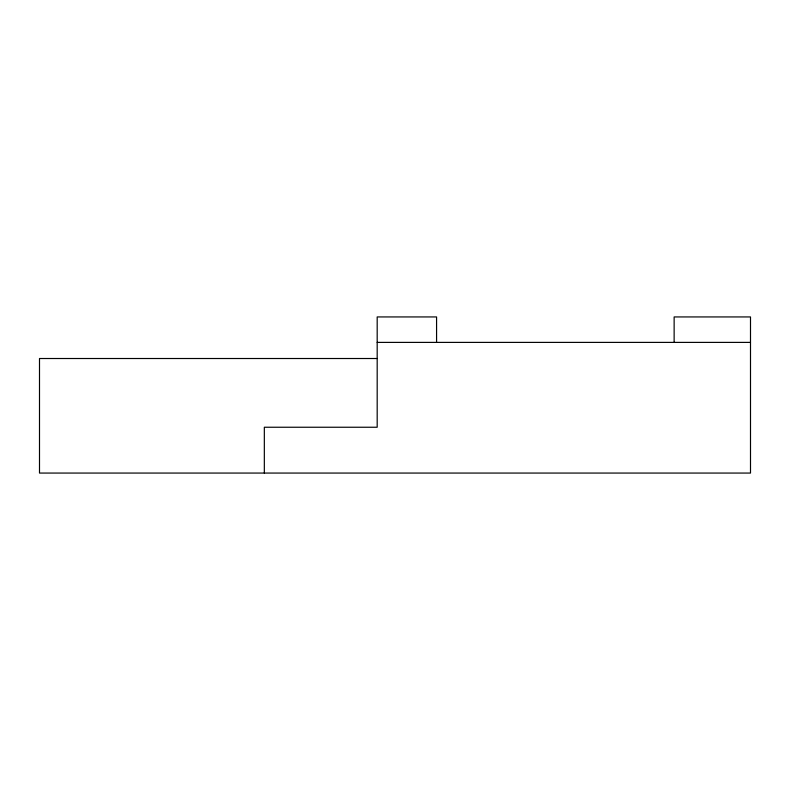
<?xml version="1.0" encoding="UTF-8"?>
<svg xmlns="http://www.w3.org/2000/svg" width="790" height="790" viewBox="0 0 790 790"><rect width="100%" height="100%" fill="white"/><g stroke="black" fill="none" stroke-linecap="round" stroke-linejoin="round"><path stroke-width="1.19" d="M377.185 342.396L750.5 342.396M377.185 358.512L39.5 358.512L39.5 473.062L750.5 473.062L750.5 316.938L674.137 316.938L674.137 342.396M436.574 342.396L436.574 316.938L377.185 316.938L377.185 427.242L264.334 427.242L264.334 473.062"/></g></svg>
